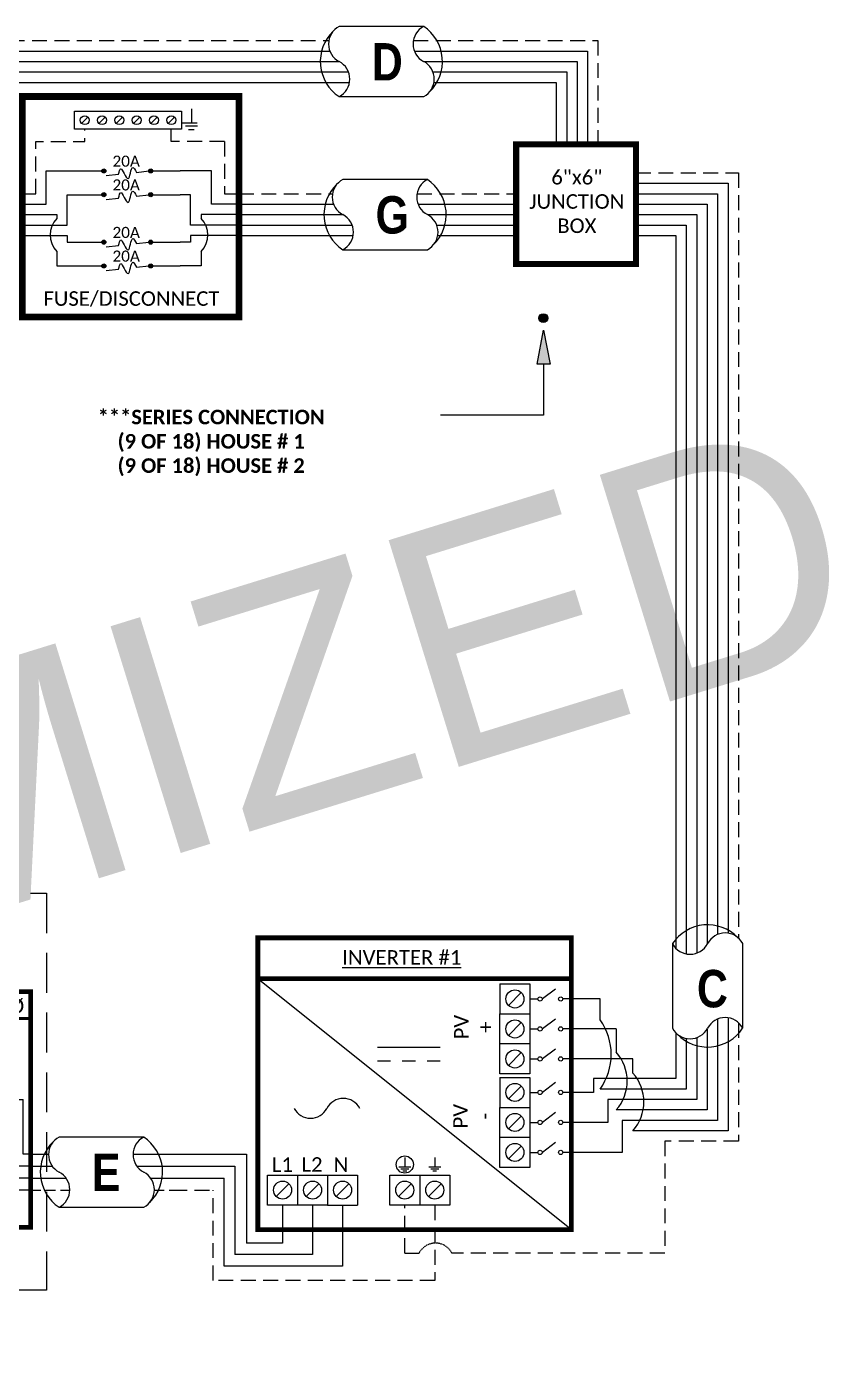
# Model space of a CAD drawing. Header units: feet. Extents: x 13923 to 14747, y 20870 to 21411.
# Drawn here: x 14544 to 14746.5, y 21058.7 to 21391.1 of the extents above; entities that cross this region are included whole.
import ezdxf

# ---------------------------------------------------------------- set-up
doc = ezdxf.new("R2010")
doc.units = ezdxf.units.FT
doc.header["$MEASUREMENT"] = 0
doc.linetypes.add('DASHED', pattern=[0.75, 0.5, -0.25])
doc.linetypes.add('HIDDEN', pattern=[0.375, 0.25, -0.125])
doc.layers.add('TEXT', color=7, linetype='Continuous')
doc.layers.add('Z - TITLEBLOCK TXT', color=7, linetype='Continuous')
doc.styles.add('ONE LINE TXT', font='techb___.ttf')
doc.styles.get("Standard").update_dxf_attribs({"font": 'calibri.ttf'})
doc.styles.add('TITLE BBLOCK TEXT', font='ARIALUNI.TTF')

# ---------------------------------------------------------------- blocks, each defined once
blk = doc.blocks.new('*U19')
at = {"color": 7, "linetype": 'Continuous'}
for p, q in [((-7.14, 13.31), (-28.39, 13.31)), ((-28.39, -4.31), (-7.14, -4.31))]:
    blk.add_line(p, q, dxfattribs=at)
at = {"color": 7}
for p, q in [((-35.53, 9), (-31.05, 9)), ((-9.81, 9), (0, 9))]:
    blk.add_line(p, q, dxfattribs=at)
at = {"color": 10}
for p, q in [((-35.53, 6), (-30.11, 6)), ((-8.87, 6), (0, 6))]:
    blk.add_line(p, q, dxfattribs=at)
at = {"color": 253}
for p, q in [((-35.53, 3), (-26.66, 3)), ((-5.41, 3), (0, 3))]:
    blk.add_line(p, q, dxfattribs=at)
at = {"color": 92, "linetype": 'HIDDEN', "ltscale": 10}
for p, q in [((-4.48, 0), (0, 0)), ((-35.53, 0), (-25.72, 0))]:
    blk.add_line(p, q, dxfattribs=at)
at = {"linetype": 'Continuous'}
for centre, start, end in [((-26.08, 8.91), 117.6639, 242.3361), ((-4.83, 8.91), 117.6639, 242.3361), ((-30.7, 0.09), 297.6639, 62.3361), ((-9.45, 0.09), 297.6639, 62.3361)]:
    blk.add_arc(centre, 4.98, start, end, dxfattribs=at)
at = {"color": 7, "linetype": 'Continuous'}
for centre, start, end in [((-12.99, 4.5), 313.9732, 56.4265), ((-22.54, 4.5), 133.9732, 236.4265)]:
    blk.add_arc(centre, 10.58, start, end, dxfattribs=at)
blk = doc.blocks.new('unfusedDisconnect')
at = {"lineweight": 50}
blk.add_line((-43.61, 43.06), (0, 43.06), dxfattribs=at)
at = {"color": 1, "linetype": 'Continuous'}
for p, q in [((-35.27, 34.78), (-35.27, 39.32)), ((-35.27, 39.32), (-8.32, 39.32)), ((-8.32, 39.32), (-8.32, 34.78)), ((-8.32, 34.78), (-35.27, 34.78)), ((-23.43, 25.18), (-20.16, 22.74)), ((-31.89, 22.73), (-25.32, 22.73)), ((-19.08, 22.73), (-11.7, 22.73)), ((-23.43, 17.65), (-20.16, 15.2)), ((-31.89, 15.2), (-25.32, 15.2)), ((-19.08, 15.2), (-11.7, 15.19)), ((-35.27, 1.76), (-8.32, 1.76)), ((-35.27, 1.76), (-35.27, -2.78)), ((-8.32, 1.76), (-8.32, -2.78)), ((-8.32, -2.78), (-35.27, -2.78))]:
    blk.add_line(p, q, dxfattribs=at)
at = {"color": 4, "linetype": 'Continuous'}
for p, q in [((-31.89, 37.83), (-33.46, 36.26)), ((-27.53, 37.83), (-29.11, 36.26)), ((-23.18, 37.83), (-24.76, 36.26)), ((-18.83, 37.83), (-20.41, 36.26)), ((-14.48, 37.83), (-16.06, 36.26)), ((-10.13, 37.83), (-11.7, 36.26)), ((-31.89, 0.28), (-33.46, -1.3)), ((-27.53, 0.28), (-29.11, -1.3)), ((-23.18, 0.28), (-24.76, -1.3)), ((-18.83, 0.28), (-20.41, -1.3)), ((-14.48, 0.28), (-16.06, -1.3)), ((-10.13, 0.28), (-11.7, -1.3))]:
    blk.add_line(p, q, dxfattribs=at)
at = {"color": 253, "linetype": 'Continuous'}
for p, q in [((-32.67, 32.17), (-32.67, 34.78)), ((-10.92, 32.17), (-10.92, 34.78)), ((-38.16, 3), (-38.16, 32.17)), ((-38.16, 32.17), (-32.67, 32.17)), ((-5.43, 32.17), (-10.92, 32.17)), ((-5.43, 3), (-5.43, 32.17)), ((-43.61, 3), (-38.16, 3)), ((0, 3), (-5.43, 3))]:
    blk.add_line(p, q, dxfattribs=at)
at = {"color": 7, "linetype": 'Continuous'}
for p, q in [((-41.66, 9), (-41.66, 22.73)), ((-39.8, 22.73), (-41.66, 22.73)), ((-31.89, 22.73), (-34.52, 22.73)), ((-11.7, 22.73), (-9.07, 22.73)), ((-3.79, 22.73), (-1.93, 22.73)), ((-1.93, 9), (-1.93, 22.73))]:
    blk.add_line(p, q, dxfattribs=at)
at = {"color": 10, "linetype": 'Continuous'}
for p, q in [((-39.8, 6), (-39.8, 15.2)), ((-31.89, 15.2), (-34.52, 15.2)), ((-11.7, 15.2), (-9.07, 15.2)), ((-3.79, 6), (-3.79, 15.2)), ((-43.61, 6), (-39.8, 6)), ((0, 6), (-3.79, 6))]:
    blk.add_line(p, q, dxfattribs=at)
at = {"color": 7}
for p, q in [((-43.61, 9), (-41.66, 9)), ((0, 9), (-1.93, 9))]:
    blk.add_line(p, q, dxfattribs=at)
at = {"color": 92, "linetype": 'HIDDEN', "ltscale": 15}
for p, q in [((-36.58, 0), (-36.58, 4.9)), ((-36.58, 4.9), (-32.67, 4.9)), ((-32.67, 4.9), (-32.67, 1.76)), ((-7.01, 4.9), (-10.92, 4.9)), ((-10.92, 4.9), (-10.92, 1.76)), ((-7.01, 0), (-7.01, 4.9)), ((-43.61, 0), (-36.58, 0)), ((0, 0), (-7.01, 0))]:
    blk.add_line(p, q, dxfattribs=at)
at = {"lineweight": 50, "const_width": 1.19}
blk.add_lwpolyline([(-43.61, -9.34), (-43.61, 49.84), (0, 49.84), (0, -9.34)], close=True, dxfattribs=at)
at = {"color": 92, "linetype": 'Continuous', "lineweight": 5, "ltscale": 0.05, "flags": 128}
for points in [[(-21.8, -3.32), (-21.8, -6.17)], [(-24.14, -6.17), (-19.45, -6.17)], [(-20.27, -7.03), (-23.32, -7.03)], [(-21.08, -7.9), (-22.51, -7.9)]]:
    blk.add_lwpolyline(points, dxfattribs=at)
at = {"color": 4, "linetype": 'Continuous'}
for centre in [(-32.67, 37.05), (-28.32, 37.05), (-23.97, 37.05), (-19.62, 37.05), (-15.27, 37.05), (-10.92, 37.05), (-32.67, -0.51), (-28.32, -0.51), (-23.97, -0.51), (-19.62, -0.51), (-15.27, -0.51), (-10.92, -0.51)]:
    blk.add_circle(centre, 1.11, dxfattribs=at)
at = {"color": 1, "linetype": 'Continuous'}
for centre in [(-24.78, 22.73), (-19.62, 22.73), (-24.78, 15.2), (-19.62, 15.2)]:
    blk.add_circle(centre, 0.541, dxfattribs=at)
at = {"color": 7, "linetype": 'Continuous'}
for centre in [(-37.16, 22.58), (-6.43, 22.58)]:
    blk.add_arc(centre, 2.64, 3.2819, 176.7181, dxfattribs=at)
at = {"color": 10, "linetype": 'Continuous'}
for centre in [(-37.16, 15.04), (-6.43, 15.04)]:
    blk.add_arc(centre, 2.64, 3.2819, 176.7181, dxfattribs=at)
at = {"color": 4, "linetype": 'Continuous'}
blk.add_text('ISOLATED NEUTRAL', height=1.8743, dxfattribs=at).set_placement((-34.91, 39.97))
at = {"color": 1}
for s, width, gutter_width, heights, insert, char_height, attachment_point in [('\\A1;\\pi17.559;nfA UNFUSED\\P\\pi18.229;DISCONNECT', 64.922, 0, [11.89], (-55.21, 62.04), 3.4544, 1), ('240V', 0.1481, 0.75, [0], (-35.55, 46.4), 3.658, 5), ('1Ø', 0.1481, 0.75, [0], (-4.98, 46.1), 3.658, 5), ('\\A1;\\pi13.903,t32.191;SQUARE D\\P\\pi22.981,t41.269;PN', 51.6906, 0.203, [45.94], (-47.25, -12.27), 3.6576, 1)]:
    blk.add_mtext_dynamic_manual_height_columns(s, width=width, gutter_width=gutter_width, heights=heights, dxfattribs=dict(at, insert=insert, char_height=char_height, attachment_point=attachment_point))
blk = doc.blocks.new('*U21')
at = {"color": 10, "linetype": 'DASHED', "ltscale": 20}
blk.add_lwpolyline([(-75.05, 74.56), (3.97, 74.56), (3.97, -25.17), (-75.05, -25.17)], close=True, dxfattribs=at)
at = {"color": 7}
for name, p in [('unfusedDisconnect', (0, 0)), ('*U19', (-43.61, 0))]:
    blk.add_blockref(name, p, dxfattribs=at)
at = {"color": 10, "insert": (-50.86, 73.16), "char_height": 3.4544, "attachment_point": 1}
blk.add_mtext_dynamic_manual_height_columns('\\A1;\\pi1.2092;( IF NEEDED )', width=30.7523, gutter_width=0, heights=[6.58], dxfattribs=at)
at = {"color": 1, "linetype": 'Continuous', "insert": (-64.3, 9.22), "char_height": 9.3833, "attachment_point": 1, "style": 'ONE LINE TXT'}
blk.add_mtext_dynamic_manual_height_columns('{\\W1;\\C256;B}', width=0.1385, gutter_width=2.13, heights=[0], dxfattribs=at)
blk = doc.blocks.new('fuseBox')
at = {"linetype": 'Continuous'}
h = blk.add_hatch(color=1, dxfattribs=at)
h.dxf.hatch_style = 1
edge = h.paths.add_edge_path()
edge.add_arc((20.51, 36.67), 0.513, 0, 360)
h = blk.add_hatch(color=1, dxfattribs=at)
h.dxf.hatch_style = 1
edge = h.paths.add_edge_path()
edge.add_arc((32.29, 36.67), 0.513, 0, 360)
h = blk.add_hatch(color=1, dxfattribs=at)
h.dxf.hatch_style = 1
edge = h.paths.add_edge_path()
edge.add_arc((20.51, 30.71), 0.513, 0, 360)
h = blk.add_hatch(color=1, dxfattribs=at)
h.dxf.hatch_style = 1
edge = h.paths.add_edge_path()
edge.add_arc((32.29, 30.71), 0.513, 0, 360)
h = blk.add_hatch(color=1, dxfattribs=at)
h.dxf.hatch_style = 1
edge = h.paths.add_edge_path()
edge.add_arc((20.51, 18.78), 0.513, 0, 360)
h = blk.add_hatch(color=1, dxfattribs=at)
h.dxf.hatch_style = 1
edge = h.paths.add_edge_path()
edge.add_arc((32.29, 18.78), 0.513, 0, 360)
h = blk.add_hatch(color=1, dxfattribs=at)
h.dxf.hatch_style = 1
edge = h.paths.add_edge_path()
edge.add_arc((20.51, 12.82), 0.513, 0, 360)
h = blk.add_hatch(color=1, dxfattribs=at)
h.dxf.hatch_style = 1
edge = h.paths.add_edge_path()
edge.add_arc((32.29, 12.82), 0.513, 0, 360)
at = {"color": 1, "linetype": 'Continuous'}
for p, q in [((13.11, 47.14), (13.11, 51.68)), ((13.11, 51.68), (40.06, 51.68)), ((40.06, 51.68), (40.06, 47.14)), ((40.06, 47.14), (13.11, 47.14)), ((28.69, 36.32), (31.79, 36.67)), ((21.13, 35.49), (24.23, 35.83)), ((28.69, 30.36), (31.79, 30.71)), ((21.13, 29.52), (24.23, 29.87)), ((21.13, 17.59), (24.23, 17.93)), ((28.69, 18.42), (31.79, 18.77)), ((21.13, 11.64), (24.23, 11.99)), ((28.69, 12.48), (31.79, 12.82))]:
    blk.add_line(p, q, dxfattribs=at)
at = {"color": 4, "linetype": 'Continuous'}
for p, q in [((16.49, 50.19), (14.92, 48.62)), ((20.84, 50.19), (19.27, 48.62)), ((25.19, 50.19), (23.62, 48.62)), ((29.54, 50.19), (27.97, 48.62)), ((33.89, 50.19), (32.32, 48.62)), ((38.25, 50.19), (36.67, 48.62))]:
    blk.add_line(p, q, dxfattribs=at)
at = {"color": 92, "linetype": 'HIDDEN', "ltscale": 15}
for p, q in [((37.46, 44.06), (37.46, 47.14)), ((50.81, 44.06), (37.46, 44.06)), ((50.81, 44.06), (50.81, 30.94)), ((0, 30.94), (3.44, 30.94)), ((50.81, 30.94), (54.46, 30.94))]:
    blk.add_line(p, q, dxfattribs=at)
at = {"color": 10, "linetype": 'Continuous'}
for p, q in [((0, 23.07), (11.3, 23.07)), ((54.35, 23.07), (42.32, 23.07))]:
    blk.add_line(p, q, dxfattribs=at)
at = {"color": 7, "linetype": 'Continuous'}
blk.add_line((42.32, 18.78), (39.7, 18.78), dxfattribs=at)
at = {"lineweight": 50, "const_width": 1.71}
blk.add_lwpolyline([(54.46, 0), (0, 0), (0, 55.36), (54.46, 55.36)], close=True, dxfattribs=at)
blk.add_lwpolyline([(54.46, 0), (0, 0), (0, 55.36), (54.46, 55.36)], close=True, dxfattribs=at)
at = {"color": 92, "linetype": 'HIDDEN', "ltscale": 15, "flags": 128}
for points in [[(42.53, 52.26), (42.53, 48.76)], [(3.44, 30.94), (3.44, 44.06), (15.71, 44.06), (15.71, 47.14)], [(40.18, 48.76), (44.87, 48.76)], [(44.05, 47.89), (41, 47.89)], [(43.24, 47.02), (41.81, 47.02)]]:
    blk.add_lwpolyline(points, dxfattribs=at)
at = {"color": 10, "linetype": 'Continuous', "flags": 128}
for points in [[(0, 28.32), (6.06, 28.32), (6.06, 36.67), (13.92, 36.67)], [(54.34, 28.32), (47.56, 28.32), (47.56, 36.67), (39.7, 36.67)], [(11.3, 23.07), (11.3, 30.71), (13.92, 30.71)], [(42.32, 23.07), (42.32, 30.71), (39.7, 30.71)]]:
    blk.add_lwpolyline(points, dxfattribs=at)
at = {"color": 1, "linetype": 'Continuous', "flags": 128}
for points in [[(13.92, 36.67), (20.51, 36.67)], [(32.29, 36.67), (39.7, 36.67)], [(13.92, 30.71), (20.51, 30.71)], [(13.92, 30.71), (20.51, 30.71)], [(32.29, 30.71), (39.7, 30.71)], [(13.92, 18.78), (20.51, 18.78)], [(32.29, 18.78), (39.7, 18.78)], [(13.92, 12.82), (20.51, 12.82)], [(13.92, 12.82), (20.51, 12.82)], [(32.29, 12.82), (39.7, 12.82)]]:
    blk.add_lwpolyline(points, dxfattribs=at)
at = {"color": 7, "linetype": 'Continuous', "flags": 128}
for points in [[(0, 25.7), (8.68, 25.7), (8.68, 24.74)], [(54.34, 25.7), (44.94, 25.7), (44.94, 24.74)], [(0, 20.45), (11.3, 20.45), (11.3, 18.78)], [(54.35, 20.45), (42.32, 20.45), (42.32, 18.78)], [(11.3, 18.78), (13.92, 18.78)], [(8.68, 16.48), (8.68, 12.82), (13.92, 12.82)], [(44.94, 16.48), (44.94, 12.82), (39.7, 12.82)]]:
    blk.add_lwpolyline(points, dxfattribs=at)
at = {"color": 4, "linetype": 'Continuous'}
for centre in [(15.71, 49.41), (20.06, 49.41), (24.41, 49.41), (28.76, 49.41), (33.11, 49.41), (37.46, 49.41)]:
    blk.add_circle(centre, 1.11, dxfattribs=at)
at = {"color": 1, "linetype": 'Continuous'}
for centre in [(20.51, 36.67), (32.29, 36.67), (20.51, 30.71), (32.29, 30.71), (20.51, 18.78), (32.29, 18.78), (20.51, 12.82), (32.29, 12.82)]:
    blk.add_circle(centre, 0.513, dxfattribs=at)
at = {"color": 7, "linetype": 'Continuous'}
for centre, start, end in [((12.9, 20.61), 135.6055, 224.3945), ((40.72, 20.61), 315.6055, 44.3945)]:
    blk.add_arc(centre, 5.91, start, end, dxfattribs=at)
at = {"color": 1, "linetype": 'Continuous'}
for points in [[(24.22, 35.83), (24.73, 37.23), (26.6, 34.74), (27.76, 37.57), (28.69, 36.32)], [(24.22, 29.87), (24.73, 31.27), (26.6, 28.78), (27.76, 31.61), (28.69, 30.36)], [(24.22, 17.93), (24.73, 19.33), (26.6, 16.84), (27.76, 19.67), (28.69, 18.42)], [(24.22, 11.99), (24.73, 13.39), (26.6, 10.89), (27.76, 13.72), (28.69, 12.48)]]:
    blk.add_spline(points, degree=3, dxfattribs=at)
for p in [(22.68, 37.74), (22.68, 31.77), (22.68, 19.84), (22.68, 13.89)]:
    blk.add_text('20A', height=2.778, dxfattribs=at).set_placement(p)
at = {"color": 1, "insert": (27.44, 4.5), "char_height": 3.6576, "attachment_point": 5}
blk.add_mtext_dynamic_manual_height_columns('FUSE/DISCONNECT', width=59.2773, gutter_width=7.17, heights=[0], dxfattribs=at)
blk = doc.blocks.new('6x6box')
at = {"lineweight": 50, "const_width": 1.53}
blk.add_lwpolyline([(30.1, 0), (0, 0), (0, 30.1), (30.1, 30.1)], close=True, dxfattribs=at)
at = {"color": 1, "insert": (15.24, 15.71), "char_height": 3.6576, "width": 0.4767, "attachment_point": 5}
blk.add_mtext('6"x6"  JUNCTION BOX  ', dxfattribs=at)

msp = doc.modelspace()

# ---------------------------------------------------------------- hatches: boundary and pattern name
at = {"linetype": 'Continuous'}
h = msp.add_hatch(color=254, dxfattribs=at)
h.dxf.hatch_style = 1
edge = h.paths.add_edge_path()
edge.add_arc((14673.85, 21317.84), 1.11, 0, 360)
h = msp.add_hatch(color=10)
h.dxf.hatch_style = 1
h.paths.add_polyline_path([(14672.3, 21306.28), (14673.93, 21314.82), (14675.56, 21306.28)])

# ---------------------------------------------------------------- linework, layer by layer
at = {"color": 7, "linetype": 'Continuous'}
for p, q in [((14643.79, 21391.11), (14622.55, 21391.11)), ((14393.52, 21382.29), (14622.55, 21382.29)), ((14643.79, 21382.29), (14682.34, 21382.29)), ((14682.34, 21382.29), (14682.34, 21361.51)), ((14393.52, 21377.05), (14625.14, 21377.05)), ((14646.39, 21377.05), (14677.1, 21377.05)), ((14677.1, 21377.05), (14677.1, 21361.51)), ((14622.55, 21373.48), (14643.79, 21373.48)), ((14644.72, 21352.65), (14623.47, 21352.65)), ((14697.13, 21349.08), (14717.64, 21349.08)), ((14717.64, 21349.08), (14717.64, 21163)), ((14597.38, 21343.84), (14623.47, 21343.84)), ((14644.72, 21343.84), (14667.03, 21343.84)), ((14697.13, 21343.84), (14712.4, 21343.84)), ((14712.4, 21343.84), (14712.4, 21158.33)), ((14597.38, 21338.59), (14626.07, 21338.59)), ((14647.31, 21338.59), (14667.03, 21338.59)), ((14697.13, 21338.59), (14707.15, 21338.59)), ((14707.15, 21338.59), (14707.15, 21159.55)), ((14623.47, 21335.02), (14644.72, 21335.02)), ((14706.31, 21160.71), (14706.31, 21139.46)), ((14723.94, 21139.46), (14723.94, 21160.71)), ((14680.9, 21088.85), (14602.13, 21151.88)), ((14717.64, 21141.76), (14717.64, 21116.31)), ((14707.15, 21138.3), (14707.15, 21126.8)), ((14712.4, 21137.09), (14712.4, 21121.55)), ((14647.95, 21134.62), (14632.18, 21134.62)), ((14635.48, 21131.21), (14632.18, 21131.21)), ((14641.71, 21131.21), (14638.42, 21131.21)), ((14647.95, 21131.21), (14644.65, 21131.21)), ((14707.15, 21126.8), (14686.49, 21126.8)), ((14686.49, 21126.8), (14686.49, 21123.32)), ((14686.49, 21123.32), (14678.75, 21123.32)), ((14712.4, 21121.55), (14690.07, 21121.55)), ((14690.07, 21121.55), (14690.07, 21115.79)), ((14690.07, 21115.79), (14678.75, 21115.79)), ((14717.64, 21116.31), (14693.65, 21116.31)), ((14693.65, 21116.31), (14693.65, 21108.25)), ((14580.59, 21107.81), (14599.29, 21107.81)), ((14599.29, 21107.81), (14599.29, 21085.43)), ((14693.65, 21108.25), (14678.75, 21108.25)), ((14608.34, 21095.02), (14608.34, 21085.43)), ((14608.34, 21085.43), (14599.29, 21085.43))]:
    msp.add_line(p, q, dxfattribs=at)
at = {"color": 10, "linetype": 'Continuous'}
for p, q in [((14393.52, 21384.91), (14620.21, 21384.91)), ((14641.46, 21384.91), (14684.96, 21384.91)), ((14684.96, 21384.91), (14684.96, 21361.51)), ((14393.52, 21379.67), (14624.88, 21379.67)), ((14646.12, 21379.67), (14679.72, 21379.67)), ((14679.72, 21379.67), (14679.72, 21361.51)), ((14697.13, 21351.7), (14720.26, 21351.7)), ((14720.26, 21351.7), (14720.26, 21163.32)), ((14597.38, 21346.46), (14621.14, 21346.46)), ((14642.38, 21346.46), (14667.03, 21346.46)), ((14697.13, 21346.46), (14715.02, 21346.46)), ((14715.02, 21346.46), (14715.02, 21160.52)), ((14597.38, 21341.22), (14625.81, 21341.22)), ((14647.05, 21341.22), (14667.03, 21341.22)), ((14697.13, 21341.22), (14709.78, 21341.22)), ((14709.78, 21341.22), (14709.78, 21158.13)), ((14688.13, 21146.8), (14678.75, 21146.8)), ((14688.13, 21141.54), (14688.13, 21146.8)), ((14720.26, 21142.07), (14720.26, 21113.69)), ((14692.19, 21139.27), (14678.75, 21139.27)), ((14692.19, 21139.27), (14692.19, 21133.45)), ((14715.02, 21139.27), (14715.02, 21118.93)), ((14709.78, 21136.89), (14709.78, 21124.18)), ((14696.38, 21131.73), (14678.75, 21131.73)), ((14696.38, 21128.2), (14696.38, 21131.79)), ((14709.78, 21124.18), (14688.13, 21124.18)), ((14715.02, 21118.93), (14692.19, 21118.93)), ((14720.26, 21113.69), (14696.38, 21113.69)), ((14580.59, 21104.81), (14596.35, 21104.81)), ((14596.35, 21104.81), (14596.35, 21082.62)), ((14615.88, 21095.02), (14615.88, 21082.62)), ((14615.88, 21082.62), (14596.35, 21082.62))]:
    msp.add_line(p, q, dxfattribs=at)
at = {"color": 1, "linetype": 'Continuous'}
for p, q in [((14662.94, 21150.57), (14670.48, 21150.57)), ((14662.94, 21150.57), (14662.94, 21143.04)), ((14670.48, 21150.57), (14670.48, 21143.04)), ((14676.9, 21149.26), (14673.64, 21146.82)), ((14670.48, 21146.8), (14672.51, 21146.8)), ((14662.94, 21127.97), (14662.94, 21143.04)), ((14662.94, 21143.04), (14670.48, 21143.04)), ((14662.94, 21127.97), (14662.94, 21143.04)), ((14670.48, 21143.04), (14670.48, 21127.97)), ((14670.48, 21143.04), (14670.48, 21135.5)), ((14670.48, 21139.27), (14672.51, 21139.27)), ((14676.9, 21141.73), (14673.64, 21139.29)), ((14670.48, 21135.5), (14662.94, 21135.5)), ((14676.9, 21134.19), (14673.64, 21131.75)), ((14670.48, 21131.73), (14672.51, 21131.73)), ((14670.48, 21127.97), (14662.94, 21127.97)), ((14662.94, 21127.09), (14670.48, 21127.09)), ((14662.94, 21127.09), (14662.94, 21119.55)), ((14670.48, 21127.09), (14670.48, 21119.55)), ((14676.9, 21125.78), (14673.64, 21123.34)), ((14670.48, 21123.32), (14672.51, 21123.32)), ((14662.94, 21104.49), (14662.94, 21119.55)), ((14662.94, 21119.55), (14670.48, 21119.55)), ((14670.48, 21119.55), (14670.48, 21112.02)), ((14670.48, 21115.79), (14672.51, 21115.79)), ((14676.9, 21118.25), (14673.64, 21115.81)), ((14670.48, 21112.02), (14662.94, 21112.02)), ((14670.48, 21112.02), (14670.48, 21104.49)), ((14676.9, 21110.71), (14673.64, 21108.27)), ((14670.48, 21108.25), (14672.51, 21108.25)), ((14604.57, 21102.55), (14619.64, 21102.55)), ((14604.57, 21095.02), (14604.57, 21102.55)), ((14604.57, 21102.55), (14612.11, 21102.55)), ((14612.11, 21102.55), (14612.11, 21095.02)), ((14619.64, 21102.55), (14619.64, 21095.02)), ((14619.64, 21102.55), (14627.18, 21102.55)), ((14627.18, 21102.55), (14627.18, 21095.02)), ((14635.28, 21102.55), (14650.35, 21102.55)), ((14635.28, 21095.02), (14635.28, 21102.55)), ((14635.28, 21102.55), (14642.82, 21102.55)), ((14642.82, 21102.55), (14642.82, 21095.02)), ((14650.35, 21102.55), (14650.35, 21095.02)), ((14670.48, 21104.49), (14662.94, 21104.49)), ((14619.64, 21095.02), (14604.57, 21095.02)), ((14619.64, 21095.02), (14627.18, 21095.02)), ((14650.35, 21095.02), (14635.28, 21095.02))]:
    msp.add_line(p, q, dxfattribs=at)
at = {"color": 4, "linetype": 'Continuous'}
for p, q in [((14668.31, 21148.41), (14665.1, 21145.2)), ((14668.31, 21140.88), (14665.1, 21137.66)), ((14668.31, 21133.34), (14665.1, 21130.13)), ((14668.31, 21124.93), (14665.1, 21121.71)), ((14668.31, 21117.39), (14665.1, 21114.18)), ((14668.31, 21109.86), (14665.1, 21106.65)), ((14609.95, 21100.39), (14606.73, 21097.18)), ((14617.48, 21100.39), (14614.27, 21097.18)), ((14625.02, 21100.39), (14621.8, 21097.18)), ((14640.66, 21100.39), (14637.44, 21097.18)), ((14648.19, 21100.39), (14644.98, 21097.18))]:
    msp.add_line(p, q, dxfattribs=at)
at = {"color": 92, "linetype": 'HIDDEN', "ltscale": 15}
for p, q in [((14722.88, 21140.83), (14722.88, 21111.07)), ((14722.88, 21111.07), (14704.38, 21111.07)), ((14704.38, 21111.07), (14704.38, 21082.98)), ((14580.59, 21098.81), (14590.94, 21098.81)), ((14590.94, 21076.11), (14590.94, 21098.81)), ((14639.05, 21082.98), (14639.05, 21095.02)), ((14646.58, 21095.02), (14646.58, 21076.11)), ((14639.05, 21082.98), (14642.65, 21082.98)), ((14704.38, 21082.98), (14650.89, 21082.98)), ((14646.58, 21076.11), (14590.94, 21076.11))]:
    msp.add_line(p, q, dxfattribs=at)
at = {"color": 253, "linetype": 'Continuous'}
for p, q in [((14580.59, 21101.81), (14593.67, 21101.81)), ((14593.67, 21079.66), (14593.67, 21101.81)), ((14623.41, 21095.02), (14623.41, 21079.66)), ((14623.41, 21079.66), (14593.67, 21079.66))]:
    msp.add_line(p, q, dxfattribs=at)
at = {"color": 10, "flags": 128}
for points in [[(14672.3, 21306.28), (14673.93, 21314.82), (14675.56, 21306.28), (14672.3, 21306.28)], [(14673.93, 21306.28), (14673.93, 21293.49), (14648.02, 21293.49)]]:
    msp.add_lwpolyline(points, dxfattribs=at)
at = {"color": 7, "lineweight": 50, "const_width": 1.19}
msp.add_lwpolyline([(14602.13, 21088.85), (14602.13, 21162.16), (14680.9, 21162.16), (14680.9, 21088.85)], close=True, dxfattribs=at)
at = {"lineweight": 50, "const_width": 1.19}
msp.add_lwpolyline([(14602.13, 21151.88), (14602.13, 21162.16), (14680.9, 21162.16), (14680.9, 21151.88)], close=True, dxfattribs=at)
at = {"color": 92, "linetype": 'Continuous', "flags": 128}
for points in [[(14639.05, 21106.96), (14639.05, 21104.66)], [(14646.58, 21106.96), (14646.58, 21104.66)], [(14637.51, 21104.66), (14640.58, 21104.66)], [(14640.05, 21104.09), (14638.04, 21104.09)], [(14639.52, 21103.52), (14638.58, 21103.52)], [(14645.05, 21104.66), (14648.12, 21104.66)], [(14647.58, 21104.09), (14645.58, 21104.09)], [(14647.05, 21103.52), (14646.11, 21103.52)]]:
    msp.add_lwpolyline(points, dxfattribs=at)
at = {"color": 7, "linetype": 'Continuous'}
msp.add_circle((14673.85, 21317.84), 1.11, dxfattribs=at)
msp.add_circle((14673.85, 21317.84), 1.11, dxfattribs=at)
at = {"color": 4, "linetype": 'Continuous'}
for centre in [(14666.71, 21146.8), (14666.71, 21139.27), (14666.71, 21131.73), (14666.71, 21123.32), (14666.71, 21115.79), (14666.71, 21108.25), (14608.34, 21098.79), (14615.88, 21098.79), (14623.41, 21098.79), (14639.05, 21098.79), (14646.58, 21098.79)]:
    msp.add_circle(centre, 2.27, dxfattribs=at)
at = {"color": 1, "linetype": 'Continuous'}
for centre in [(14673.05, 21146.8), (14678.21, 21146.8), (14673.05, 21139.27), (14678.21, 21139.27), (14673.05, 21131.73), (14678.21, 21131.73), (14673.05, 21123.32), (14678.21, 21123.32), (14673.05, 21115.79), (14678.21, 21115.79), (14673.05, 21108.25), (14678.21, 21108.25)]:
    msp.add_circle(centre, 0.541, dxfattribs=at)
at = {"color": 92, "linetype": 'Continuous'}
msp.add_circle((14639.05, 21105.22), 2.17, dxfattribs=at)
at = {"color": 7, "linetype": 'Continuous'}
for centre, start, end in [((14628.4, 21382.29), 133.9732, 236.4265), ((14637.94, 21382.29), 313.9732, 56.4265), ((14629.32, 21343.84), 133.9732, 236.4265), ((14638.87, 21343.84), 313.9732, 56.4265), ((14715.12, 21154.86), 43.9732, 146.4265), ((14715.12, 21145.31), 223.9732, 326.4265)]:
    msp.add_arc(centre, 10.58, start, end, dxfattribs=at)
at = {"linetype": 'Continuous'}
for centre, radius, start, end in [((14719.53, 21158.4), 4.98, 27.6639, 152.3361), ((14710.72, 21163.02), 4.98, 207.6639, 332.3361), ((14719.53, 21137.15), 4.98, 27.6639, 152.3361), ((14710.72, 21141.77), 4.98, 207.6639, 332.3361), ((14615.36, 21121.49), 4.65, 207.6639, 332.3361), ((14623.6, 21117.17), 4.65, 27.6639, 152.3361)]:
    msp.add_arc(centre, radius, start, end, dxfattribs=at)
at = {"color": 10, "linetype": 'Continuous'}
for centre, radius, start, end in [((14675.89, 21132.86), 15.01, 324.6607, 35.3393), ((14683.9, 21126.19), 11.02, 318.8055, 41.1945), ((14688.09, 21120.94), 11.02, 318.8055, 41.1945)]:
    msp.add_arc(centre, radius, start, end, dxfattribs=at)
at = {"color": 92, "linetype": 'HIDDEN', "ltscale": 0.3}
msp.add_arc((14646.77, 21080.82), 4.65, 27.6639, 152.3361, dxfattribs=at)
at = {"layer": 'TEXT', "color": 92, "linetype": 'HIDDEN', "ltscale": 15}
for p, q in [((14393.52, 21387.54), (14619.95, 21387.54)), ((14641.2, 21387.54), (14687.58, 21387.54)), ((14687.58, 21387.54), (14687.58, 21361.51)), ((14697.13, 21354.32), (14722.88, 21354.32)), ((14722.88, 21354.32), (14722.88, 21162.07)), ((14597.38, 21349.08), (14620.88, 21349.08)), ((14642.12, 21349.08), (14667.03, 21349.08))]:
    msp.add_line(p, q, dxfattribs=at)
at = {"layer": 'Z - TITLEBLOCK TXT', "linetype": 'Continuous'}
for centre, start, end in [((14624.86, 21386.7), 117.6639, 242.3361), ((14646.1, 21386.7), 117.6639, 242.3361), ((14620.24, 21377.89), 297.6639, 62.3361), ((14641.48, 21377.89), 297.6639, 62.3361), ((14625.78, 21348.24), 117.6639, 242.3361), ((14647.03, 21348.24), 117.6639, 242.3361), ((14621.16, 21339.43), 297.6639, 62.3361), ((14642.41, 21339.43), 297.6639, 62.3361)]:
    msp.add_arc(centre, 4.98, start, end, dxfattribs=at)

# ---------------------------------------------------------------- block references
at = {"color": 7}
for name, p in [('fuseBox', (14542.92, 21318.14)), ('6x6box', (14667.03, 21331.41)), ('*U21', (14545.06, 21098.81)), ('*U19', (14580.59, 21098.81))]:
    msp.add_blockref(name, p, dxfattribs=at)

# ---------------------------------------------------------------- texts
at = {"color": 1, "linetype": 'Continuous'}
msp.add_text('%%UINVERTER #1', height=3.6576, dxfattribs=at).set_placement((14623.34, 21155.42))
at = {"color": 1, "linetype": 'Continuous', "char_height": 9.3833, "attachment_point": 1, "style": 'ONE LINE TXT'}
for s, insert in [('{\\W1;\\C256;D}', (14630.78, 21386.92)), ('{\\W1;\\C256;G}', (14631.71, 21348.47)), ('{\\W1;\\C256;C}', (14712.45, 21154.09)), ('{\\W1;\\C256;E}', (14560.43, 21107.94))]:
    msp.add_mtext_dynamic_manual_height_columns(s, width=0.1385, gutter_width=2.13, heights=[0], dxfattribs=dict(at, insert=insert))
at = {"color": 1, "attachment_point": 5}
for s, width, gutter_width, insert, char_height in [('{\\fCalibri|b1|i0|c0|p34;***SERIES CONNECTION \\P(9 OF 18) HOUSE # 1\\P(9 OF 18) HOUSE # 2}', 109.8063, 7.17, (14590.4, 21286.47), 3.6576), ('L1', 0.1481, 0.75, (14608.29, 21105.19), 3.658), ('L2', 0.1481, 0.75, (14615.75, 21105.22), 3.658), ('N', 0.1481, 0.75, (14623, 21105.17), 3.66)]:
    msp.add_mtext_dynamic_manual_height_columns(s, width=width, gutter_width=gutter_width, heights=[0], dxfattribs=dict(at, insert=insert, char_height=char_height))
at = {"color": 1, "char_height": 3.658, "attachment_point": 5, "rotation": 90}
for s, width, insert in [('PV +', 2.8378, (14656.31, 21139.73)), ('PV -', 2.8013, (14656.09, 21117.36))]:
    msp.add_mtext_dynamic_manual_height_columns(s, width=width, gutter_width=0.75, heights=[0], dxfattribs=dict(at, insert=insert))
at = {"layer": 'Defpoints', "color": 1, "style": 'TITLE BBLOCK TEXT'}
msp.add_text('NEEDS CUSTOMIZED', height=59.6129, rotation=17.1954, dxfattribs=at).set_placement((13934.56, 20982.89))

doc.saveas('drawing.dxf')
